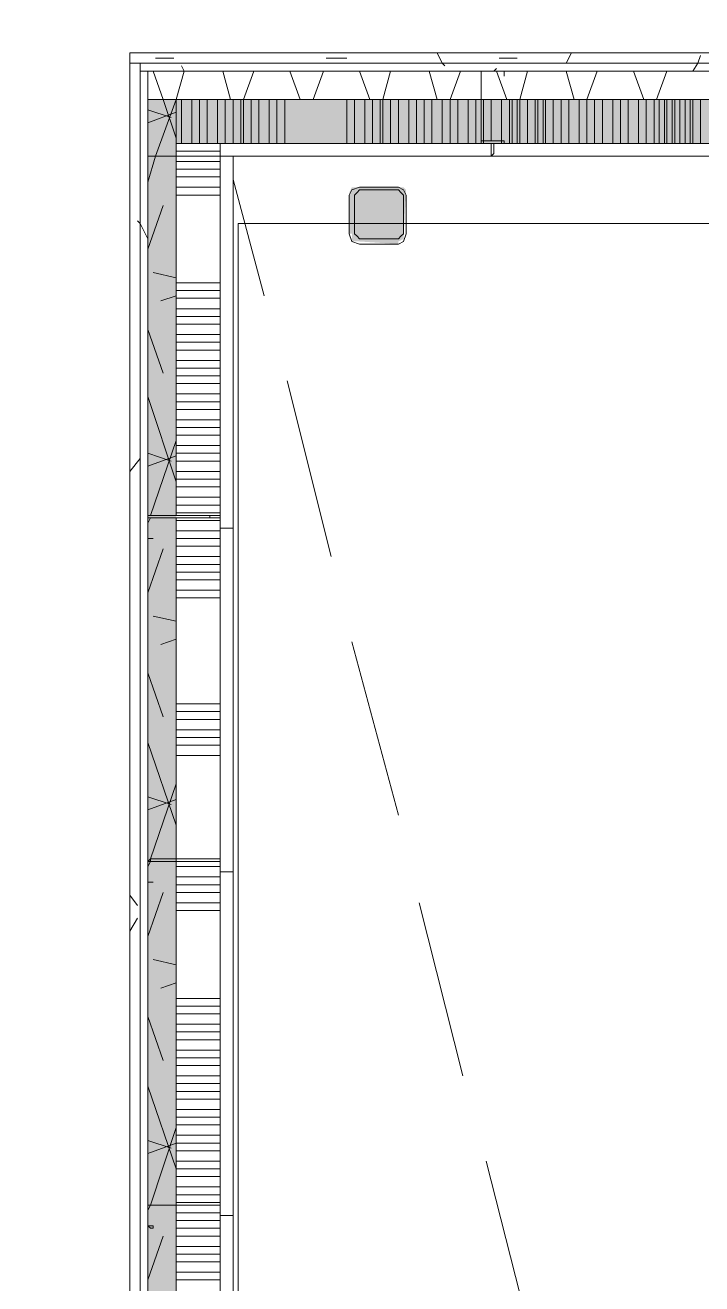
# Model space of a CAD drawing. Header units: metres. Extents: x 98 to 337, y -7 to 53.
# Drawn here: x 135.703 to 136.903, y 32.752 to 34.985 of the extents above; entities that cross this region are included whole.
import ezdxf

# ---------------------------------------------------------------- set-up
doc = ezdxf.new("R2010")
doc.units = ezdxf.units.M
doc.layers.add('PDF_Geometry', color=7, linetype='Continuous', lineweight=0, true_color=0xaaaaaa)
doc.layers.add('PDF_Solid Fills', color=7, linetype='Continuous', lineweight=0, true_color=0xffffff)

msp = doc.modelspace()

# ---------------------------------------------------------------- hatches: boundary and pattern name
at = {"layer": 'PDF_Solid Fills', "lineweight": 0, "transparency": 33554559}
for points in [[(135.9708, 26.1479), (135.9708, 34.8531), (135.9205, 34.8531), (135.9205, 26.0425), (135.9708, 26.0425), (135.9708, 26.1433), (135.9251, 26.1479)], [(135.9708, 26.1479), (135.9708, 34.8531), (135.9205, 34.8531), (135.9205, 26.0425), (135.9708, 26.0425), (135.9708, 26.1433), (135.9251, 26.1479)], [(136.3786, 34.6927), (136.374, 34.6973), (136.2824, 34.6973), (136.2778, 34.6881), (136.2778, 34.6148), (136.2824, 34.6148), (136.2824, 34.6011), (136.2962, 34.6011), (136.3649, 34.5965), (136.3649, 34.6011), (136.374, 34.6057)]]:
    msp.add_hatch(color=256, dxfattribs=at).paths.add_polyline_path(points)
h = msp.add_hatch(color=256, dxfattribs=at)
h.paths.add_polyline_path([(138.3396, 34.7752), (138.3396, 34.8531), (135.9708, 34.8531), (135.9708, 34.7752)])
h.paths.add_polyline_path([(138.3441, 34.7752), (138.3625, 34.7752), (138.3625, 34.8531), (138.3441, 34.8531)])
h = msp.add_hatch(color=256, dxfattribs=at)
h.paths.add_polyline_path([(138.3396, 34.7752), (138.3396, 34.8531), (135.9708, 34.8531), (135.9708, 34.7752)])
h.paths.add_polyline_path([(138.3441, 34.7752), (138.3625, 34.7752), (138.3625, 34.8531), (138.3441, 34.8531)])

# ---------------------------------------------------------------- linework, layer by layer
at = {"layer": 'PDF_Geometry', "lineweight": 0}
for points in [[(138.5228, 25.5843), (138.5228, 35.6045), (138.3396, 35.6045), (135.3065, 35.6045), (135.3065, 35.5541), (135.3065, 35.4212), (135.334, 35.4212), (138.3396, 35.4212), (138.3396, 34.9356), (135.8884, 34.9356), (135.8884, 34.9172), (135.8884, 34.7523), (135.8884, 26.1433)], [(138.3625, 25.9921), (138.3396, 25.9921), (138.3396, 25.9783), (138.3396, 25.96), (138.3396, 25.9783), (135.9067, 25.9783), (135.9067, 25.9921), (135.9067, 26.1433), (135.9067, 34.7523), (135.9067, 34.9035), (135.9067, 34.9172), (138.3396, 34.9172), (138.3396, 34.9356)], [(138.3396, 25.9783), (138.3396, 25.9921), (135.9205, 25.9921), (135.9205, 26.0425), (135.9205, 26.1433), (135.9205, 34.7523), (135.9205, 34.8531), (135.9205, 34.9035), (138.3396, 34.9035), (138.3396, 34.9172)], [(138.3396, 34.9035), (138.3625, 34.9035), (138.3625, 34.8531), (138.3441, 34.8531), (138.3625, 34.8531), (138.3625, 34.9035), (135.9205, 34.9035), (135.9205, 34.8531), (136.5115, 34.8531), (137.1209, 34.8531), (137.7303, 34.8531), (138.3396, 34.8531), (137.7303, 34.8531), (137.1209, 34.8531), (136.5115, 34.8531), (135.9708, 34.8531), (135.9708, 34.7752), (135.9708, 34.7523), (135.9708, 34.1154)], [(138.3396, 26.0425), (137.7119, 26.0425), (137.1025, 26.0425), (136.4932, 26.0425), (135.9708, 26.0425), (135.9708, 26.1203), (135.9708, 26.1433), (135.9708, 26.0425), (135.9251, 26.0425), (135.9205, 26.0425), (135.9205, 34.8531), (135.9708, 34.8531), (135.9708, 34.7523), (135.9708, 34.1154), (135.9708, 34.7523), (135.9708, 34.7752), (136.0487, 34.7752), (136.0487, 34.7523), (136.0487, 34.0971)], [(138.3396, 34.8531), (137.7303, 34.8531), (137.1209, 34.8531), (136.5115, 34.8531), (135.9708, 34.8531), (135.9708, 34.7752), (138.3396, 34.7752)], [(135.98, 34.8531), (135.98, 34.7752)], [(135.9983, 34.8531), (135.9983, 34.7752)], [(136.0121, 34.8531), (136.0121, 34.7752)], [(136.0259, 34.8531), (136.0259, 34.7752)], [(136.0441, 34.8531), (136.0441, 34.7752)], [(136.0579, 34.8531), (136.0579, 34.7752)], [(136.0854, 34.8531), (136.0854, 34.7752)], [(136.09, 34.7752), (136.09, 34.8531)], [(136.1358, 34.7752), (136.1358, 34.8531)], [(136.1495, 34.7752), (136.1495, 34.8531)], [(136.1633, 34.7752), (136.1633, 34.8531)], [(136.2732, 34.8531), (136.2732, 34.7752)], [(136.287, 34.8531), (136.287, 34.7752)], [(136.3054, 34.8531), (136.3054, 34.7752)], [(136.3328, 34.8531), (136.3328, 34.7752)], [(136.3374, 34.7752), (136.3374, 34.8531)], [(136.3832, 34.7752), (136.3832, 34.8531)], [(136.397, 34.7752), (136.397, 34.8531)], [(136.4107, 34.7752), (136.4107, 34.8531)], [(136.4244, 34.7752), (136.4244, 34.8531)], [(136.4428, 34.7752), (136.4428, 34.8531)], [(136.4565, 34.7752), (136.4565, 34.8531)], [(136.4703, 34.7752), (136.4703, 34.8531)], [(136.4886, 34.7752), (136.4886, 34.8531)], [(136.5023, 34.7752), (136.5023, 34.8531)], [(136.5161, 34.7752), (136.5161, 34.8531)], [(136.5298, 34.7798), (136.5298, 34.8531)], [(136.5619, 34.7752), (136.5619, 34.8531)], [(136.5665, 34.8531), (136.5665, 34.7752)], [(136.5757, 34.7752), (136.5757, 34.8531)], [(136.5803, 34.8531), (136.5803, 34.7752)], [(136.5939, 34.7752), (136.5939, 34.8531)], [(136.6077, 34.7752), (136.6077, 34.8531)], [(136.6123, 34.8531), (136.6123, 34.7752)], [(136.6215, 34.7752), (136.6215, 34.8531)], [(136.6261, 34.8531), (136.6261, 34.7752)], [(136.6535, 34.7752), (136.6535, 34.8531)], [(136.6673, 34.7752), (136.6673, 34.8531)], [(136.6856, 34.7752), (136.6856, 34.8531)], [(136.6993, 34.7752), (136.6993, 34.8531)], [(136.7131, 34.7752), (136.7131, 34.8531)], [(136.7268, 34.7752), (136.7268, 34.8531)], [(136.7452, 34.7752), (136.7452, 34.8531)], [(136.7589, 34.7752), (136.7589, 34.8531)], [(136.7727, 34.7752), (136.7727, 34.8531)], [(136.791, 34.7752), (136.791, 34.8531)], [(136.8047, 34.7752), (136.8047, 34.8531)], [(136.8185, 34.7752), (136.8185, 34.8531)], [(136.8276, 34.8531), (136.8276, 34.7752)], [(136.8368, 34.7752), (136.8368, 34.8531)], [(136.8414, 34.8531), (136.8414, 34.7752)], [(136.8506, 34.7752), (136.8506, 34.8531)], [(136.8552, 34.8531), (136.8552, 34.7752)], [(136.8643, 34.7752), (136.8643, 34.8531)], [(136.8734, 34.8531), (136.8734, 34.7752)], [(136.8826, 34.7752), (136.8826, 34.8531)], [(136.8872, 34.8531), (136.8872, 34.7752)], [(136.901, 34.8531), (136.901, 34.7752)], [(135.9708, 34.7752), (136.0487, 34.7752)], [(135.9708, 34.7614), (136.0487, 34.7614)], [(136.0717, 26.2211), (136.0717, 34.7523), (136.0487, 34.7523), (136.0487, 34.0971), (136.0487, 34.7523), (136.0487, 34.7752), (138.3396, 34.7752), (138.3396, 34.7523), (138.3396, 26.1479)], [(138.3396, 34.7523), (138.3396, 34.7752), (136.0487, 34.7752), (136.0487, 34.7523), (138.2663, 34.7523)], [(135.9708, 34.7431), (136.0487, 34.7431)], [(136.0717, 26.2211), (136.0717, 34.7523), (138.2663, 34.7523)], [(135.9708, 34.7294), (136.0487, 34.7294)], [(135.9708, 34.7156), (136.0487, 34.7156)], [(135.9708, 34.6973), (136.0487, 34.6973)], [(136.0717, 34.711), (136.1267, 34.5049)], [(135.9708, 34.6835), (136.0487, 34.6835)], [(135.9708, 34.5278), (136.0487, 34.5278)], [(135.9708, 34.5141), (136.0487, 34.5141)], [(135.9708, 34.5003), (136.0487, 34.5003)], [(135.9708, 34.4819), (136.0487, 34.4819)], [(135.9708, 34.4682), (136.0487, 34.4682)], [(135.9708, 34.4545), (136.0487, 34.4545)], [(135.9708, 34.4361), (136.0487, 34.4361)], [(135.9708, 34.4224), (136.0487, 34.4224)], [(135.9708, 34.4086), (136.0487, 34.4086)], [(135.9708, 34.3903), (136.0487, 34.3903)], [(135.9708, 34.3766), (136.0487, 34.3766)], [(135.9708, 34.3628), (136.0487, 34.3628)], [(135.9708, 34.3491), (136.0487, 34.3491)], [(136.1679, 34.3537), (136.2457, 34.0421)], [(135.9708, 34.3308), (136.0487, 34.3308)], [(135.9708, 34.317), (136.0487, 34.317)], [(135.9708, 34.3032), (136.0487, 34.3032)], [(135.9708, 34.285), (136.0487, 34.285)], [(135.9708, 34.2712), (136.0487, 34.2712)], [(135.9708, 34.2392), (136.0487, 34.2392)], [(135.9708, 34.2254), (136.0487, 34.2254)], [(135.9708, 34.2116), (136.0487, 34.2116)], [(135.9708, 34.1933), (136.0487, 34.1933)], [(135.9708, 34.1796), (136.0487, 34.1796)], [(135.9708, 34.1658), (136.0487, 34.1658)], [(135.9708, 34.1475), (136.0487, 34.1475)], [(135.9708, 34.1337), (136.0487, 34.1337)], [(135.9708, 34.12), (136.0487, 34.12)], [(136.0305, 34.1109), (136.0305, 34.1154)], [(135.9708, 34.1109), (135.9708, 33.5015), (135.9708, 32.8921), (135.9708, 32.2827), (135.9708, 31.6734), (135.9708, 31.064), (135.9708, 30.4546), (135.9708, 29.8453), (135.9708, 29.2359), (135.9708, 28.6265), (135.9708, 28.0172), (135.9708, 27.4078)], [(135.9708, 34.1063), (136.0487, 34.1063)], [(136.0487, 33.4831), (136.0487, 34.0925)], [(135.9708, 34.0879), (136.0487, 34.0879)], [(135.9708, 34.0742), (136.0487, 34.0742)], [(135.9708, 34.0605), (136.0487, 34.0605)], [(135.9708, 34.0421), (136.0487, 34.0421)], [(135.9708, 34.0283), (136.0487, 34.0283)], [(135.9708, 34.0147), (136.0487, 34.0147)], [(135.9708, 34.0009), (136.0487, 34.0009)], [(135.9708, 33.9825), (136.0487, 33.9825)], [(135.9708, 33.9688), (136.0487, 33.9688)], [(136.2824, 33.8909), (136.3649, 33.5839)], [(135.9708, 33.781), (136.0487, 33.781)], [(135.9708, 33.7672), (136.0487, 33.7672)], [(135.9708, 33.7534), (136.0487, 33.7534)], [(135.9708, 33.7352), (136.0487, 33.7352)], [(135.9708, 33.7214), (136.0487, 33.7214)], [(135.9708, 33.7076), (136.0487, 33.7076)], [(135.9708, 33.6894), (136.0487, 33.6894)], [(135.9251, 33.5015), (135.9251, 33.5061)], [(135.9708, 33.5061), (136.0487, 33.5061)], [(135.9708, 33.4923), (136.0487, 33.4923)], [(135.9708, 33.474), (136.0487, 33.474)], [(136.0487, 32.8738), (136.0487, 33.4785)], [(135.9708, 33.4603), (136.0487, 33.4603)], [(135.9708, 33.4465), (136.0487, 33.4465)], [(135.9708, 33.4281), (136.0487, 33.4281)], [(136.4016, 33.4281), (136.4795, 33.1212)], [(135.9708, 33.4145), (136.0487, 33.4145)], [(135.9708, 33.2587), (136.0487, 33.2587)], [(135.9708, 33.2449), (136.0487, 33.2449)], [(135.9708, 33.2312), (136.0487, 33.2312)], [(135.9708, 33.2128), (136.0487, 33.2128)], [(135.9708, 33.1991), (136.0487, 33.1991)], [(135.9708, 33.1854), (136.0487, 33.1854)], [(135.9708, 33.167), (136.0487, 33.167)], [(135.9708, 33.1532), (136.0487, 33.1532)], [(135.9708, 33.1396), (136.0487, 33.1396)], [(135.9708, 33.1212), (136.0487, 33.1212)], [(135.9708, 33.1074), (136.0487, 33.1074)], [(135.9708, 33.0937), (136.0487, 33.0937)], [(135.9708, 33.08), (136.0487, 33.08)], [(135.9708, 33.0616), (136.0487, 33.0616)], [(135.9708, 33.0479), (136.0487, 33.0479)], [(135.9708, 33.0341), (136.0487, 33.0341)], [(135.9708, 33.0158), (136.0487, 33.0158)], [(135.9708, 33.0021), (136.0487, 33.0021)], [(135.9708, 32.97), (136.0487, 32.97)], [(135.9708, 32.9563), (136.0487, 32.9563)], [(136.5206, 32.97), (136.5985, 32.663)], [(135.9708, 32.9425), (136.0487, 32.9425)], [(135.9708, 32.9242), (136.0487, 32.9242)], [(135.9708, 32.9105), (136.0487, 32.9105)], [(135.9708, 32.8967), (136.0487, 32.8967)], [(135.9708, 32.8783), (136.0487, 32.8783)], [(135.9708, 32.8647), (136.0487, 32.8647)], [(136.0487, 32.2645), (136.0487, 32.8692)], [(135.9708, 32.8509), (136.0487, 32.8509)], [(135.9708, 32.8371), (136.0487, 32.8371)], [(135.9708, 32.8188), (136.0487, 32.8188)], [(135.9708, 32.8051), (136.0487, 32.8051)], [(135.9708, 32.7913), (136.0487, 32.7913)], [(135.9708, 32.773), (136.0487, 32.773)], [(135.9708, 32.7592), (136.0487, 32.7592)]]:
    msp.add_lwpolyline(points, dxfattribs=at)
for points in [[(135.8884, 34.9172), (138.3396, 34.9172), (138.3396, 34.9356), (135.8884, 34.9356)], [(135.9067, 25.9783), (135.9067, 34.9172), (135.8884, 34.9172), (135.8884, 25.9783)], [(138.3396, 34.9172), (135.9067, 34.9172), (135.9067, 34.9035), (138.3396, 34.9035)], [(135.9663, 34.9264), (135.9342, 34.9264)], [(136.2732, 34.9264), (136.2366, 34.9264)], [(136.4336, 34.9356), (136.4428, 34.9172), (136.4474, 34.9126), (136.4428, 34.9172)], [(136.5757, 34.9264), (136.5436, 34.9264)], [(136.6627, 34.9172), (136.6719, 34.9356), (136.6627, 34.9172), (136.6581, 34.9172)], [(136.8964, 34.9172), (136.901, 34.931), (136.8964, 34.9172), (136.8872, 34.9035)], [(135.9067, 34.9035), (135.9067, 25.9921), (135.9205, 25.9921), (135.9205, 34.9035)], [(135.9846, 34.9035), (135.9708, 34.8531), (135.9342, 34.7523), (135.9205, 34.7065), (135.9342, 34.7523), (135.9708, 34.8531)], [(135.9205, 34.7523), (135.9983, 34.7523), (135.9205, 34.7523), (135.9205, 34.9035)], [(135.9479, 34.9035), (135.9205, 34.9035)], [(135.9297, 34.9035), (135.9479, 34.8531), (135.9708, 34.7844), (135.9479, 34.8531)], [(135.98, 34.9126), (135.9846, 34.9035)], [(136.0533, 34.9035), (136.0671, 34.8531)], [(136.1083, 34.9035), (136.09, 34.8531)], [(136.1725, 34.9035), (136.1908, 34.8531)], [(136.232, 34.9035), (136.2137, 34.8531)], [(136.2962, 34.9035), (136.3145, 34.8531)], [(136.3512, 34.9035), (136.3374, 34.8531)], [(136.4198, 34.9035), (136.4336, 34.8531)], [(136.4749, 34.9035), (136.4565, 34.8531)], [(136.5344, 34.7752), (136.5344, 34.7569), (136.5298, 34.7523), (136.5115, 34.7523), (136.5527, 34.7523), (136.5481, 34.7523), (136.5527, 34.7523), (136.5115, 34.7523), (136.5298, 34.7523), (136.5298, 34.7569), (136.5298, 34.7752), (136.5115, 34.7752), (136.5115, 34.7798), (136.5115, 34.9035), (136.5527, 34.9035), (136.5527, 34.8943), (136.5527, 34.9035), (136.5115, 34.9035), (136.5115, 34.7798), (136.5527, 34.7798), (136.5527, 34.7752)], [(136.5344, 34.9035), (136.539, 34.9081)], [(136.539, 34.9035), (136.5573, 34.8531)], [(136.5939, 34.9035), (136.5803, 34.8531)], [(136.6627, 34.9035), (136.6765, 34.8531)], [(136.7177, 34.9035), (136.6993, 34.8531)], [(136.7818, 34.9035), (136.8001, 34.8531)], [(136.8414, 34.9035), (136.823, 34.8531)], [(136.0717, 34.8531), (136.0717, 34.7752)], [(136.1037, 34.8531), (136.1037, 34.7752)], [(136.1175, 34.8531), (136.1175, 34.7752)], [(136.319, 34.8531), (136.319, 34.7752)], [(136.3512, 34.8531), (136.3512, 34.7752)], [(136.3649, 34.8531), (136.3649, 34.7752)], [(136.5481, 34.8531), (136.5481, 34.7752)], [(136.5939, 34.8531), (136.5939, 34.7752)], [(136.6398, 34.8531), (136.6398, 34.7752)], [(135.9205, 34.8348), (135.9617, 34.821)], [(135.9708, 34.8302), (135.9205, 34.8118)], [(135.9205, 34.7523), (135.9205, 34.7248), (135.9205, 34.7523), (136.0717, 34.7523), (136.0717, 34.6743), (136.0717, 34.7523)], [(136.2778, 34.6148), (136.2824, 34.6011), (136.2962, 34.5965), (136.3649, 34.5965), (136.374, 34.6011), (136.3786, 34.6148), (136.3786, 34.6835), (136.374, 34.6927), (136.3649, 34.6973), (136.2962, 34.6973), (136.2824, 34.6927), (136.2778, 34.6835)], [(136.3649, 34.6057), (136.2962, 34.6057), (136.2916, 34.6103), (136.287, 34.6148), (136.287, 34.6835), (136.2916, 34.6881), (136.2962, 34.6927), (136.3649, 34.6927), (136.3694, 34.6881), (136.374, 34.6835), (136.374, 34.6148), (136.3694, 34.6103)], [(135.9479, 34.6652), (135.9205, 34.5873)], [(135.9021, 34.6377), (135.9067, 34.6332), (135.9205, 34.6057), (135.9067, 34.6332)], [(138.2709, 34.6332), (138.2709, 31.9345), (136.0808, 31.9345), (136.0808, 34.6332), (138.2709, 34.6332), (138.2709, 31.9345), (136.0808, 31.9345), (136.0808, 34.6332)], [(135.9297, 34.5461), (135.9708, 34.5369)], [(135.9708, 34.5049), (135.9434, 34.4957)], [(135.9205, 34.4453), (135.9479, 34.3674)], [(135.9205, 34.3262), (135.9708, 34.175)], [(135.9708, 34.2483), (135.9251, 34.1154)], [(136.0487, 34.2574), (135.9708, 34.2574)], [(135.9205, 34.2254), (135.9617, 34.2116)], [(135.8884, 34.1933), (135.9067, 34.2162)], [(135.9708, 34.2208), (135.9205, 34.2025)], [(136.0487, 34.0742), (136.0487, 34.0925), (136.0717, 34.0925), (136.0717, 34.1109), (136.0717, 34.0742), (136.0717, 34.0788), (136.0717, 34.0742), (136.0717, 34.1109), (136.0717, 34.1154), (136.0717, 34.1109), (136.0717, 34.0925), (136.0487, 34.0925), (136.0487, 34.1109), (136.0487, 34.1154), (135.9251, 34.1154), (135.9205, 34.1154), (135.9205, 34.1109), (135.9205, 34.0742), (135.9251, 34.0742), (135.9297, 34.0742), (135.9251, 34.0742), (135.9205, 34.0742), (135.9205, 34.1109), (136.0487, 34.1109)], [(135.9251, 34.1109), (135.9205, 34.1017)], [(135.9708, 34.1109), (135.9708, 33.5015), (135.9708, 32.8921), (135.9708, 32.2827), (135.9708, 31.6734), (135.9708, 31.064), (135.9708, 30.4546), (135.9708, 29.8453), (135.9708, 29.2359), (135.9708, 28.6265), (135.9708, 28.0172), (135.9708, 27.4078), (135.9708, 28.0172), (135.9708, 28.6265), (135.9708, 29.2359), (135.9708, 29.8453), (135.9708, 30.4546), (135.9708, 31.064), (135.9708, 31.6734), (135.9708, 32.2827), (135.9708, 32.8921), (135.9708, 33.5015)], [(136.0487, 33.4831), (136.0487, 34.0925)], [(135.9479, 34.0559), (135.9205, 33.978)], [(135.9297, 33.9367), (135.9708, 33.9276)], [(135.9708, 33.8955), (135.9434, 33.8863)], [(135.9205, 33.8359), (135.9479, 33.758)], [(135.9205, 33.7122), (135.9708, 33.5656)], [(135.9708, 33.639), (135.9251, 33.5061)], [(135.9205, 33.616), (135.9617, 33.6023)], [(135.9708, 33.6114), (135.9205, 33.5931)], [(136.0487, 33.4648), (136.0487, 33.4831), (136.0717, 33.4831), (136.0717, 33.5015), (136.0717, 33.4648), (136.0717, 33.4694), (136.0717, 33.4648), (136.0717, 33.5015), (136.0717, 33.5061), (136.0717, 33.5015), (136.0717, 33.4831), (136.0487, 33.4831), (136.0487, 33.5015), (136.0487, 33.5061), (135.9251, 33.5061), (135.9205, 33.5015), (135.9205, 33.4648), (135.9251, 33.4648), (135.9297, 33.4648), (135.9251, 33.4648), (135.9205, 33.4648), (135.9205, 33.5015), (136.0487, 33.5015)], [(135.9251, 33.5015), (135.9205, 33.4923)], [(136.0487, 32.8738), (136.0487, 33.4785)], [(135.8884, 33.4419), (135.9021, 33.4236)], [(135.9479, 33.4465), (135.9205, 33.3686)], [(135.8884, 33.3778), (135.9021, 33.4007)], [(135.9297, 33.3274), (135.9708, 33.3182)], [(135.9708, 33.2861), (135.9434, 33.277)], [(135.9205, 33.2266), (135.9479, 33.1487)], [(135.9205, 33.1029), (135.9708, 32.9563)], [(135.9708, 33.0295), (135.9251, 32.8921), (135.9205, 32.8829), (135.9251, 32.8921)], [(135.9205, 33.0067), (135.9617, 32.9929)], [(135.9708, 33.0021), (135.9205, 32.9838)], [(136.0487, 32.9883), (135.9708, 32.9883)], [(136.0487, 32.8509), (136.0487, 32.8738), (136.0717, 32.8738), (136.0717, 32.8921), (136.0717, 32.8555), (136.0717, 32.8601), (136.0717, 32.8555), (136.0717, 32.8509), (136.0717, 32.8555), (136.0717, 32.8921), (136.0717, 32.8738), (136.0487, 32.8738), (136.0487, 32.8921), (135.9251, 32.8921), (135.9205, 32.8921), (135.9205, 32.8555), (135.9251, 32.8509), (135.9297, 32.8509), (135.9297, 32.8555), (135.9251, 32.8555), (135.9205, 32.8555), (135.9205, 32.8921), (136.0487, 32.8921)], [(136.0487, 32.2645), (136.0487, 32.8692)], [(135.9479, 32.8371), (135.9205, 32.7592)]]:
    msp.add_lwpolyline(points, close=True, dxfattribs=at)

doc.saveas('drawing.dxf')
